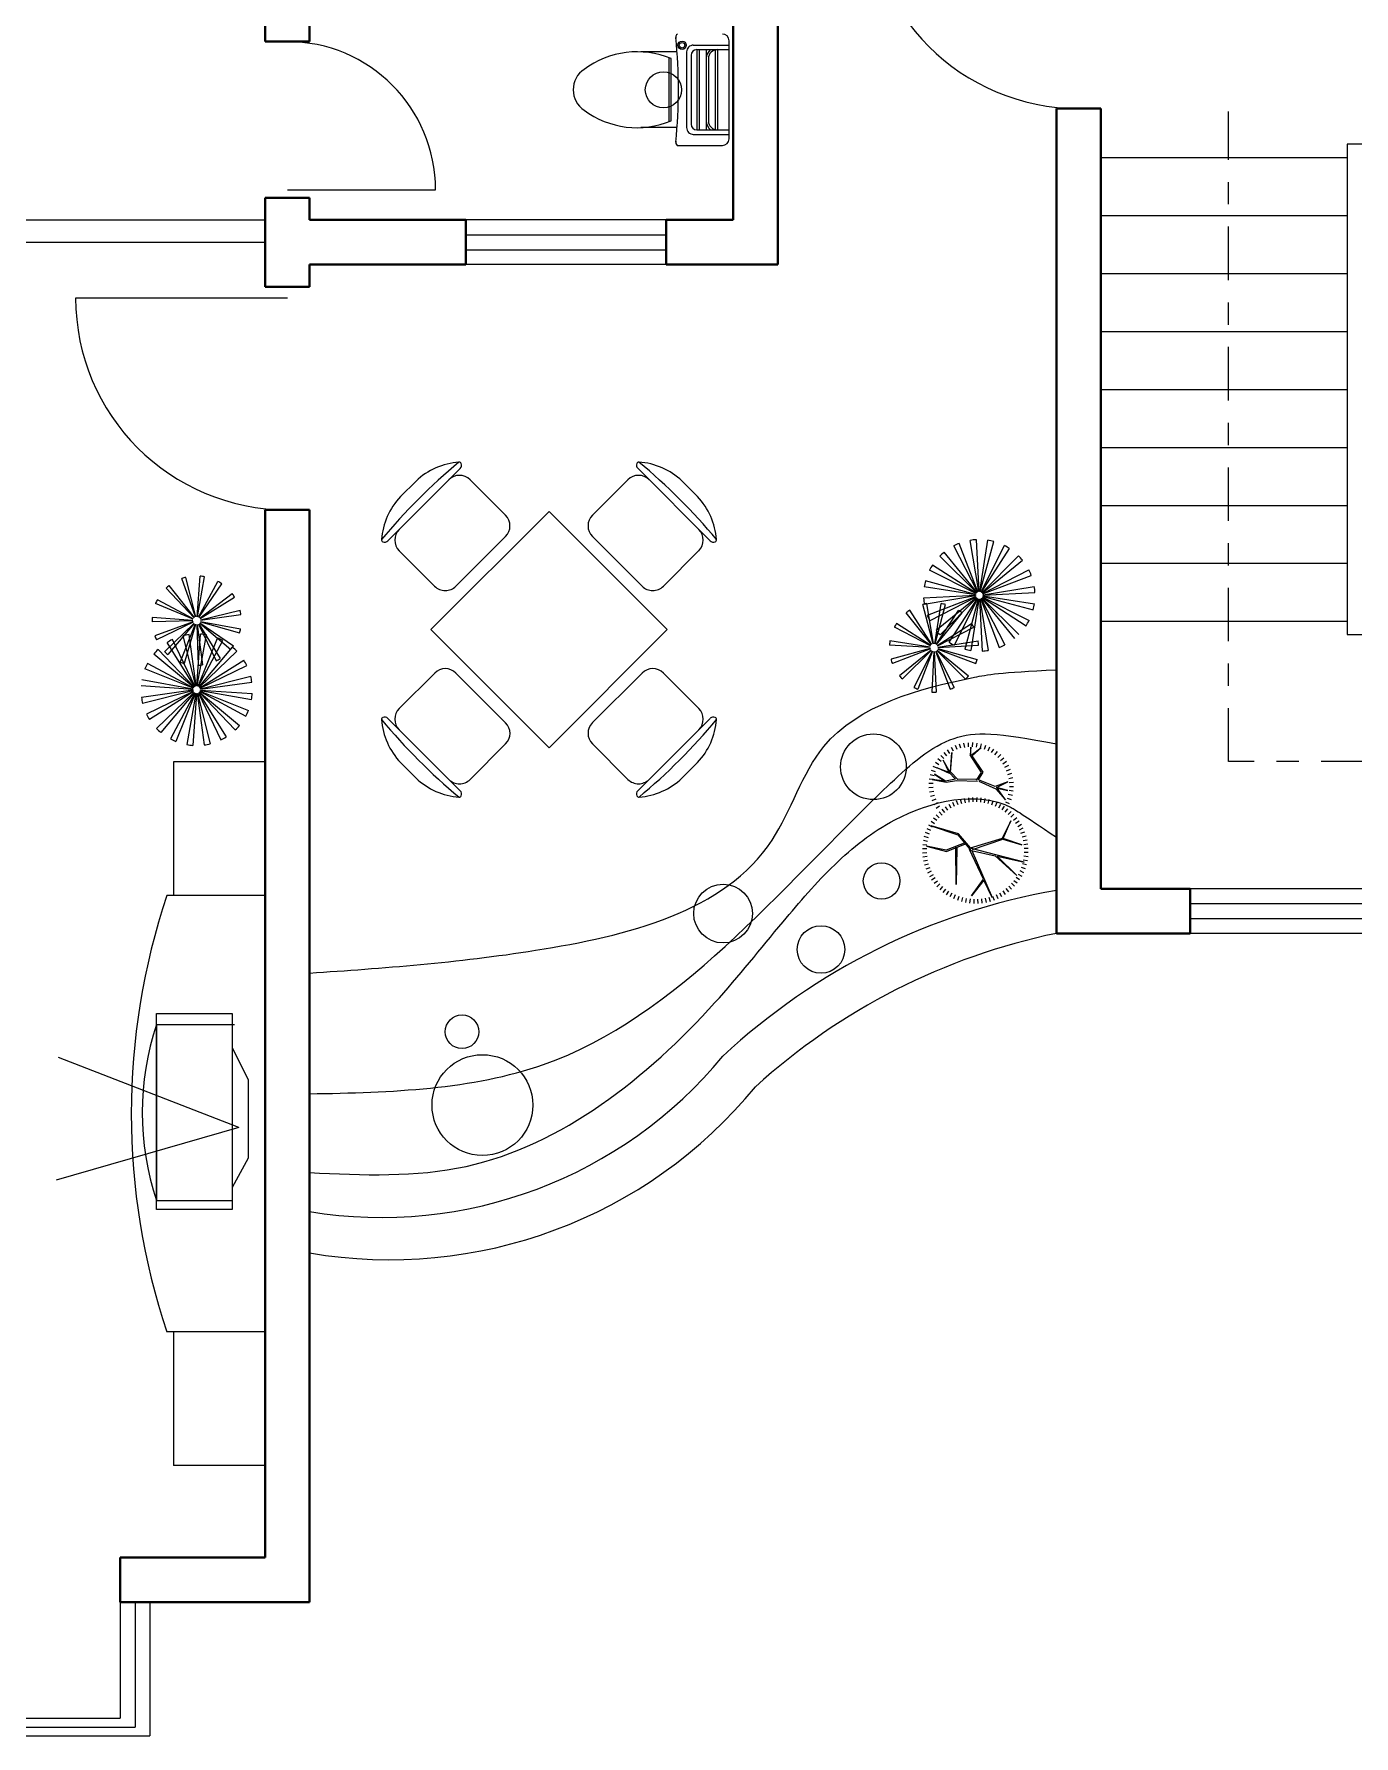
# Model space of a CAD drawing. Header units: millimetres. Extents: x 2835.4 to 2865.6, y 2144.9 to 2157.4.
# Drawn here: x 2844.6 to 2850.52, y 2144.9 to 2152.54 of the extents above; entities that cross this region are included whole.
import ezdxf

# ---------------------------------------------------------------- set-up
doc = ezdxf.new("R2010")
doc.units = ezdxf.units.MM
doc.linetypes.add('ACAD_ISO10W100', pattern=[18, 12, -3, 0, -3])
for name, color, linetype, lineweight in [('cOtAs 1', 254, 'Continuous', 5), ('FURNITURE', 220, 'Continuous', 5), ('Muro1', 162, 'Continuous', 40), ('Puertas', 52, 'Continuous', 5), ('STAIR', 2, 'Continuous', 5), ('WINDOW', 2, 'Continuous', 5)]:
    doc.layers.add(name, color=color, linetype=linetype, lineweight=lineweight)
doc.styles.get("Standard").update_dxf_attribs({"font": 'arial.ttf'})

# ---------------------------------------------------------------- blocks, each defined once
blk = doc.blocks.new('apto.')
at = {"layer": 'cOtAs 1', "linetype": 'ACAD_ISO10W100', "lineweight": 5, "ltscale": 0.02}
blk.add_lwpolyline([(2851.1528, 2150.6822), (2851.1528, 2149.2725), (2849.957, 2149.2725), (2849.957, 2152.1891)], dxfattribs=at)
at = {"layer": 'FURNITURE', "linetype": 'ByBlock'}
for p, q in [((2847.4831, 2152.456), (2847.3215, 2152.456)), ((2847.5265, 2152.4563), (2847.5265, 2152.1163)), ((2847.5465, 2152.4413), (2847.5465, 2152.1313)), ((2847.5565, 2152.4863), (2847.7167, 2152.4863)), ((2847.5727, 2152.4663), (2847.7167, 2152.4663)), ((2847.5727, 2152.4663), (2847.5727, 2152.1063)), ((2847.583, 2152.4663), (2847.583, 2152.1063)), ((2847.6139, 2152.4663), (2847.6139, 2152.1063)), ((2847.6551, 2152.4652), (2847.6551, 2152.1073)), ((2847.6654, 2152.4663), (2847.6654, 2152.1063)), ((2847.7167, 2152.0663), (2847.7167, 2152.5063)), ((2847.4463, 2152.43), (2847.4463, 2152.1425)), ((2847.4563, 2152.426), (2847.4563, 2152.1465)), ((2847.6242, 2152.4263), (2847.6242, 2152.1463)), ((2847.4832, 2152.1165), (2847.3215, 2152.1165)), ((2847.5565, 2152.0863), (2847.7167, 2152.0863)), ((2847.5727, 2152.1063), (2847.7167, 2152.1063)), ((2847.4841, 2152.0363), (2847.6867, 2152.0363)), ((2847.4353, 2151.7022), (2846.5353, 2151.7022)), ((2846.5353, 2151.6355), (2847.4353, 2151.6355)), ((2846.5353, 2151.5688), (2847.4353, 2151.5688)), ((2847.4353, 2151.5022), (2846.5353, 2151.5022)), ((2846.1856, 2150.2629), (2846.5109, 2150.5881)), ((2846.2425, 2150.4612), (2846.3126, 2150.5313)), ((2846.555, 2150.5369), (2846.7141, 2150.3778)), ((2847.2629, 2150.5371), (2847.1038, 2150.378)), ((2847.3071, 2150.5883), (2847.6324, 2150.2631)), ((2847.5054, 2150.5315), (2847.5755, 2150.4614)), ((2846.9091, 2150.3952), (2846.3787, 2149.8648)), ((2847.4394, 2149.8648), (2846.9091, 2150.3952)), ((2846.4914, 2150.0596), (2846.7141, 2150.2823)), ((2847.1038, 2150.2825), (2847.3265, 2150.0598)), ((2848.8314, 2150.034), (2848.7248, 2150.2406)), ((2848.8331, 2150.0347), (2848.7497, 2150.2517)), ((2848.8366, 2150.0357), (2848.7991, 2150.2651)), ((2848.8385, 2150.0359), (2848.8262, 2150.268)), ((2848.8421, 2150.0357), (2848.8773, 2150.2655)), ((2848.844, 2150.0353), (2848.904, 2150.2599)), ((2848.8473, 2150.034), (2848.9518, 2150.2417)), ((2848.849, 2150.0331), (2848.9755, 2150.2281)), ((2846.2368, 2150.2187), (2846.3959, 2150.0596)), ((2847.5811, 2150.2189), (2847.422, 2150.0598)), ((2848.8247, 2150.0279), (2848.6297, 2150.1544)), ((2848.827, 2150.0307), (2848.6618, 2150.1943)), ((2848.8284, 2150.032), (2848.682, 2150.2126)), ((2848.8518, 2150.0308), (2849.0153, 2150.196)), ((2848.8531, 2150.0294), (2849.0336, 2150.1758)), ((2845.3229, 2149.9215), (2845.2618, 2150.0935)), ((2845.3245, 2149.922), (2845.2805, 2150.0991)), ((2845.3301, 2149.9224), (2845.3443, 2150.1044)), ((2845.3318, 2149.9222), (2845.3636, 2150.1019)), ((2845.337, 2149.9204), (2845.424, 2150.0808)), ((2848.8225, 2150.0229), (2848.5979, 2150.0829)), ((2848.8238, 2150.0263), (2848.6161, 2150.1308)), ((2848.855, 2150.0264), (2849.0616, 2150.133)), ((2848.8558, 2150.0247), (2849.0728, 2150.1081)), ((2845.3133, 2149.9132), (2845.1522, 2149.999)), ((2845.3167, 2149.9177), (2845.191, 2150.05)), ((2845.318, 2149.9188), (2845.2057, 2150.0627)), ((2845.3385, 2149.9195), (2845.4407, 2150.0707)), ((2845.3426, 2149.9156), (2845.4873, 2150.0269)), ((2845.3435, 2149.9142), (2845.4984, 2150.0109)), ((2848.8219, 2150.0175), (2848.5898, 2150.0052)), ((2848.8221, 2150.021), (2848.5923, 2150.0563)), ((2848.8221, 2150.0156), (2848.5927, 2149.9781)), ((2848.8231, 2150.0121), (2848.6061, 2149.9287)), ((2848.8239, 2150.0103), (2848.6172, 2149.9038)), ((2848.8258, 2150.0073), (2848.6452, 2149.8609)), ((2848.8271, 2150.0059), (2848.6635, 2149.8407)), ((2848.8299, 2150.0037), (2848.7034, 2149.8086)), ((2848.8316, 2150.0027), (2848.727, 2149.7951)), ((2848.8349, 2150.0014), (2848.7749, 2149.7769)), ((2848.8368, 2150.0011), (2848.8015, 2149.7713)), ((2848.8404, 2150.0009), (2848.8527, 2149.7687)), ((2848.8423, 2150.0011), (2848.8798, 2149.7717)), ((2848.8457, 2150.002), (2848.9292, 2149.785)), ((2848.8475, 2150.0028), (2848.954, 2149.7962)), ((2848.8505, 2150.0048), (2848.9969, 2149.8242)), ((2848.8519, 2150.006), (2849.0171, 2149.8425)), ((2848.8541, 2150.0088), (2849.0492, 2149.8824)), ((2848.8551, 2150.0105), (2849.0627, 2149.906)), ((2848.8564, 2150.0139), (2849.081, 2149.9538)), ((2848.8567, 2150.0212), (2849.0862, 2150.0587)), ((2848.8568, 2150.0157), (2849.0865, 2149.9805)), ((2848.8569, 2150.0193), (2849.0891, 2150.0316)), ((2845.3126, 2149.9117), (2845.1439, 2149.9814)), ((2845.3457, 2149.9091), (2845.5232, 2149.9518)), ((2845.346, 2149.9074), (2845.5268, 2149.9327)), ((2848.6255, 2149.7977), (2848.5113, 2149.9401)), ((2848.6269, 2149.7987), (2848.5271, 2149.9515)), ((2848.632, 2149.8009), (2848.5856, 2149.9775)), ((2848.6336, 2149.8013), (2848.6046, 2149.9815)), ((2848.6392, 2149.8013), (2848.6687, 2149.9814)), ((2848.6409, 2149.8009), (2848.6877, 2149.9773)), ((2848.646, 2149.7986), (2848.7462, 2149.9512)), ((2848.6474, 2149.7976), (2848.7619, 2149.9398)), ((2845.3113, 2149.9045), (2845.1288, 2149.8996)), ((2845.3113, 2149.9062), (2845.1292, 2149.9191)), ((2845.3123, 2149.899), (2845.1407, 2149.8367)), ((2845.313, 2149.8975), (2845.1483, 2149.8188)), ((2845.3162, 2149.8929), (2845.1848, 2149.7662)), ((2845.3174, 2149.8917), (2845.1989, 2149.7528)), ((2845.3222, 2149.8888), (2845.2537, 2149.7196)), ((2845.3238, 2149.8883), (2845.272, 2149.7132)), ((2845.3293, 2149.8875), (2845.3356, 2149.7051)), ((2845.3295, 2149.6124), (2845.3453, 2149.8444)), ((2845.331, 2149.8877), (2845.355, 2149.7067)), ((2845.3364, 2149.8893), (2845.4163, 2149.7252)), ((2845.3379, 2149.8901), (2845.4333, 2149.7345)), ((2845.3421, 2149.8938), (2845.4818, 2149.7763)), ((2845.3431, 2149.8951), (2845.4936, 2149.7918)), ((2845.3455, 2149.9002), (2845.5209, 2149.8497)), ((2845.3459, 2149.9018), (2845.5254, 2149.8687)), ((2846.3787, 2149.8648), (2846.9091, 2149.3345)), ((2846.9091, 2149.3345), (2847.4394, 2149.8648)), ((2848.6209, 2149.792), (2848.4587, 2149.8757)), ((2848.6217, 2149.7935), (2848.4684, 2149.8926)), ((2848.6511, 2149.7935), (2848.8047, 2149.8921)), ((2848.6519, 2149.792), (2848.8144, 2149.8753)), ((2845.3161, 2149.6076), (2845.1551, 2149.7752)), ((2845.3189, 2149.6098), (2845.1954, 2149.8067)), ((2845.3206, 2149.6107), (2845.2192, 2149.8199)), ((2845.324, 2149.6119), (2845.2674, 2149.8374)), ((2845.3259, 2149.6123), (2845.2941, 2149.8426)), ((2845.3313, 2149.6122), (2845.3723, 2149.841)), ((2845.3348, 2149.6112), (2845.4215, 2149.8269)), ((2845.3365, 2149.6104), (2845.4462, 2149.8154)), ((2845.3395, 2149.6084), (2845.4886, 2149.7867)), ((2845.3409, 2149.6071), (2845.5085, 2149.7681)), ((2848.619, 2149.785), (2848.4367, 2149.7955)), ((2848.6191, 2149.7867), (2848.4388, 2149.8148)), ((2848.6195, 2149.7795), (2848.4433, 2149.7318)), ((2848.6201, 2149.7779), (2848.4493, 2149.7133)), ((2848.6229, 2149.773), (2848.4813, 2149.6578)), ((2848.624, 2149.7717), (2848.4943, 2149.6433)), ((2848.6285, 2149.7685), (2848.546, 2149.6056)), ((2848.6301, 2149.7678), (2848.5638, 2149.5977)), ((2848.6427, 2149.7677), (2848.7085, 2149.5975)), ((2848.6443, 2149.7684), (2848.7263, 2149.6054)), ((2848.6488, 2149.7717), (2848.7782, 2149.643)), ((2848.6499, 2149.773), (2848.7912, 2149.6574)), ((2848.6527, 2149.7778), (2848.8233, 2149.7128)), ((2848.6532, 2149.7794), (2848.8293, 2149.7313)), ((2848.6537, 2149.7867), (2848.8341, 2149.8143)), ((2848.6538, 2149.785), (2848.8361, 2149.795)), ((2845.3128, 2149.6032), (2845.1078, 2149.7129)), ((2845.3148, 2149.6062), (2845.1365, 2149.7553)), ((2845.3431, 2149.6043), (2845.54, 2149.7278)), ((2845.344, 2149.6026), (2845.5532, 2149.704)), ((2848.6355, 2149.7666), (2848.6264, 2149.5843)), ((2848.6372, 2149.7666), (2848.6459, 2149.5843)), ((2845.311, 2149.598), (2845.0822, 2149.639)), ((2845.312, 2149.6015), (2845.0963, 2149.6882)), ((2845.3453, 2149.5992), (2845.5707, 2149.6558)), ((2845.3456, 2149.5973), (2845.5759, 2149.6291)), ((2846.237, 2149.5108), (2846.3961, 2149.6699)), ((2846.7143, 2149.4472), (2846.4916, 2149.6699)), ((2847.3267, 2149.6701), (2847.104, 2149.4474)), ((2847.5813, 2149.511), (2847.4222, 2149.6701)), ((2845.3108, 2149.5961), (2845.0788, 2149.6119)), ((2845.3109, 2149.5925), (2845.0806, 2149.5608)), ((2845.3113, 2149.5907), (2845.0858, 2149.534)), ((2845.3125, 2149.5873), (2845.1033, 2149.4859)), ((2845.3134, 2149.5856), (2845.1165, 2149.4621)), ((2845.3156, 2149.5828), (2845.148, 2149.4217)), ((2845.317, 2149.5815), (2845.1679, 2149.4031)), ((2845.32, 2149.5795), (2845.2103, 2149.3745)), ((2845.3217, 2149.5787), (2845.235, 2149.363)), ((2845.3252, 2149.5777), (2845.2842, 2149.3488)), ((2845.3271, 2149.5774), (2845.3113, 2149.3455)), ((2845.3307, 2149.5776), (2845.3624, 2149.3473)), ((2845.3325, 2149.5779), (2845.3892, 2149.3525)), ((2845.3359, 2149.5792), (2845.4373, 2149.37)), ((2845.3376, 2149.5801), (2845.4611, 2149.3832)), ((2845.3404, 2149.5823), (2845.5015, 2149.4147)), ((2845.3417, 2149.5837), (2845.5201, 2149.4346)), ((2845.3437, 2149.5867), (2845.5487, 2149.477)), ((2845.3445, 2149.5884), (2845.5602, 2149.5017)), ((2845.3455, 2149.5918), (2845.5744, 2149.5509)), ((2845.3458, 2149.5937), (2845.5777, 2149.5779)), ((2846.511, 2149.1414), (2846.1858, 2149.4666)), ((2847.6326, 2149.4668), (2847.3073, 2149.1416)), ((2846.5552, 2149.1926), (2846.7143, 2149.3517)), ((2847.2631, 2149.1928), (2847.104, 2149.3519)), ((2848.6936, 2149.2991), (2848.6814, 2149.3137)), ((2848.7079, 2149.3098), (2848.6973, 2149.3256)), ((2848.7157, 2149.3138), (2848.7088, 2149.2241)), ((2848.7108, 2149.2268), (2848.7157, 2149.3138)), ((2848.7232, 2149.3191), (2848.7143, 2149.3358)), ((2848.7395, 2149.3266), (2848.7324, 2149.3442)), ((2848.7564, 2149.3324), (2848.7512, 2149.3507)), ((2848.7739, 2149.3364), (2848.7706, 2149.3551)), ((2848.7916, 2149.3386), (2848.7903, 2149.3575)), ((2848.802, 2149.3369), (2848.7982, 2149.3035)), ((2848.8017, 2149.2992), (2848.802, 2149.3369)), ((2848.8485, 2149.3343), (2848.8017, 2149.2992)), ((2848.8078, 2149.2989), (2848.8485, 2149.3343)), ((2848.8095, 2149.3389), (2848.8102, 2149.3579)), ((2848.8274, 2149.3373), (2848.83, 2149.3561)), ((2848.8449, 2149.3339), (2848.8496, 2149.3523)), ((2848.8621, 2149.3286), (2848.8686, 2149.3465)), ((2848.8785, 2149.3216), (2848.8869, 2149.3387)), ((2848.8942, 2149.3129), (2848.9043, 2149.329)), ((2848.9088, 2149.3026), (2848.9206, 2149.3176)), ((2845.2243, 2149.2714), (2845.2243, 2148.6714)), ((2845.6353, 2149.2714), (2845.2243, 2149.2714)), ((2845.6353, 2146.1151), (2845.6353, 2149.2714)), ((2846.3128, 2149.1982), (2846.2427, 2149.2683)), ((2847.5757, 2149.2685), (2847.5056, 2149.1984)), ((2848.6427, 2149.2266), (2848.6248, 2149.2331)), ((2848.6497, 2149.2431), (2848.6326, 2149.2514)), ((2848.6584, 2149.2587), (2848.6423, 2149.2688)), ((2848.7058, 2149.22), (2848.6509, 2149.2455)), ((2848.6509, 2149.2455), (2848.7029, 2149.2259)), ((2848.6687, 2149.2734), (2848.6537, 2149.2851)), ((2848.6804, 2149.2869), (2848.6668, 2149.3001)), ((2848.7088, 2149.2241), (2848.6773, 2149.2787)), ((2848.6773, 2149.2787), (2848.7029, 2149.2259)), ((2848.8497, 2149.224), (2848.7982, 2149.3035)), ((2848.8569, 2149.2251), (2848.8078, 2149.2989)), ((2848.9223, 2149.2908), (2848.9356, 2149.3045)), ((2848.9345, 2149.2777), (2848.9491, 2149.2899)), ((2848.9453, 2149.2634), (2848.9611, 2149.274)), ((2848.9545, 2149.2481), (2848.9713, 2149.257)), ((2848.9621, 2149.2318), (2848.9797, 2149.2389)), ((2848.6324, 2149.1741), (2848.6134, 2149.1748)), ((2848.6327, 2149.1562), (2848.6137, 2149.1549)), ((2848.634, 2149.1919), (2848.6152, 2149.1946)), ((2848.6374, 2149.2095), (2848.619, 2149.2141)), ((2848.6842, 2149.1852), (2848.6276, 2149.1928)), ((2848.6276, 2149.1928), (2848.6907, 2149.1805)), ((2848.6882, 2149.1844), (2848.6383, 2149.2168)), ((2848.6383, 2149.2168), (2848.6842, 2149.1852)), ((2848.7331, 2149.1936), (2848.6882, 2149.1844)), ((2848.6907, 2149.1805), (2848.7376, 2149.1886)), ((2848.7025, 2149.226), (2848.7331, 2149.1936)), ((2848.7428, 2149.1929), (2848.7108, 2149.2268)), ((2848.7376, 2149.1886), (2848.8314, 2149.1855)), ((2848.8324, 2149.1946), (2848.7428, 2149.1929)), ((2848.827, 2149.1901), (2848.8497, 2149.224)), ((2848.8365, 2149.1916), (2848.8569, 2149.2251)), ((2848.9105, 2149.1605), (2848.8365, 2149.1916)), ((2848.8376, 2149.1844), (2848.9143, 2149.1513)), ((2848.968, 2149.1815), (2848.9105, 2149.1605)), ((2848.916, 2149.1565), (2848.968, 2149.1815)), ((2848.9667, 2149.1424), (2848.916, 2149.1565)), ((2848.9679, 2149.2149), (2848.9861, 2149.2201)), ((2848.9719, 2149.1974), (2848.9906, 2149.2007)), ((2848.974, 2149.1796), (2848.993, 2149.181)), ((2848.9743, 2149.1617), (2848.9933, 2149.1611)), ((2848.6349, 2149.1384), (2848.6161, 2149.1351)), ((2848.6389, 2149.1209), (2848.6206, 2149.1157)), ((2848.6447, 2149.104), (2848.627, 2149.0969)), ((2848.6522, 2149.0878), (2848.6354, 2149.0789)), ((2848.7134, 2149.0637), (2848.704, 2149.0802)), ((2848.7287, 2149.0716), (2848.7206, 2149.0888)), ((2848.7445, 2149.0783), (2848.7378, 2149.0961)), ((2848.7608, 2149.0837), (2848.7555, 2149.102)), ((2848.7774, 2149.0878), (2848.7736, 2149.1065)), ((2848.7944, 2149.0907), (2848.792, 2149.1095)), ((2848.8115, 2149.0921), (2848.8106, 2149.1111)), ((2848.8286, 2149.0923), (2848.8292, 2149.1113)), ((2848.8457, 2149.0911), (2848.8478, 2149.11)), ((2848.8627, 2149.0885), (2848.8663, 2149.1072)), ((2848.8794, 2149.0846), (2848.8844, 2149.103)), ((2848.8958, 2149.0795), (2848.9022, 2149.0973)), ((2848.9117, 2149.073), (2848.9195, 2149.0903)), ((2848.9143, 2149.1513), (2848.9573, 2149.1009)), ((2848.9201, 2149.1535), (2848.9667, 2149.1424)), ((2848.9573, 2149.1009), (2848.9201, 2149.1535)), ((2848.9271, 2149.0653), (2848.9362, 2149.082)), ((2848.957, 2149.0927), (2848.9741, 2149.0844)), ((2848.9641, 2149.1092), (2848.9819, 2149.1027)), ((2848.9693, 2149.1263), (2848.9877, 2149.1217)), ((2848.9727, 2149.1439), (2848.9916, 2149.1412)), ((2848.639, 2148.9938), (2848.6232, 2149.0042)), ((2848.649, 2149.0078), (2848.634, 2149.0194)), ((2848.6614, 2149.0724), (2848.6457, 2149.0618)), ((2848.6601, 2149.0209), (2848.646, 2149.0337)), ((2848.6721, 2149.0331), (2848.6591, 2149.047)), ((2848.6851, 2149.0444), (2848.6732, 2149.0592)), ((2848.6989, 2149.0546), (2848.6882, 2149.0703)), ((2848.9814, 2149.0074), (2848.9415, 2148.9272)), ((2848.9418, 2149.0565), (2848.9522, 2149.0724)), ((2848.9463, 2148.9279), (2848.9814, 2149.0074)), ((2848.9557, 2149.0465), (2848.9674, 2149.0615)), ((2848.9689, 2149.0355), (2848.9817, 2149.0495)), ((2848.9811, 2149.0234), (2848.995, 2149.0364)), ((2848.9923, 2149.0105), (2849.0072, 2149.0224)), ((2849.0025, 2148.9967), (2849.0183, 2149.0073)), ((2848.6109, 2148.9315), (2848.5926, 2148.9365)), ((2848.6161, 2148.9478), (2848.5982, 2148.9543)), ((2848.6225, 2148.9637), (2848.6052, 2148.9716)), ((2848.6302, 2148.9791), (2848.6135, 2148.9883)), ((2848.7464, 2148.948), (2848.6241, 2148.985)), ((2848.6241, 2148.985), (2848.7434, 2148.9439)), ((2848.7434, 2148.9439), (2848.8029, 2148.8729)), ((2848.7997, 2148.8858), (2848.7464, 2148.948)), ((2848.9415, 2148.9272), (2848.7987, 2148.8844)), ((2849.0308, 2148.8996), (2848.9463, 2148.9279)), ((2849.0116, 2148.9821), (2849.0281, 2148.9915)), ((2849.0195, 2148.9669), (2849.0367, 2148.975)), ((2849.0262, 2148.9511), (2849.044, 2148.9578)), ((2849.0317, 2148.9348), (2849.0499, 2148.9401)), ((2848.6033, 2148.8807), (2848.5843, 2148.8813)), ((2848.6034, 2148.8635), (2848.5844, 2148.8626)), ((2848.6045, 2148.8978), (2848.5856, 2148.8999)), ((2848.607, 2148.9148), (2848.5884, 2148.9183)), ((2848.6908, 2148.8751), (2848.603, 2148.8931)), ((2848.603, 2148.8931), (2848.6929, 2148.8693)), ((2848.7791, 2148.9094), (2848.6908, 2148.8751)), ((2848.6929, 2148.8693), (2848.7774, 2148.9042)), ((2848.7363, 2148.7217), (2848.7348, 2148.8892)), ((2848.7389, 2148.8861), (2848.7363, 2148.7217)), ((2848.8585, 2148.745), (2848.7961, 2148.878)), ((2849.0405, 2148.821), (2848.7987, 2148.8844)), ((2848.8039, 2148.8743), (2848.9106, 2148.8503)), ((2848.8053, 2148.8733), (2848.8972, 2148.6628)), ((2848.8093, 2148.8788), (2848.9456, 2148.9242)), ((2848.9456, 2148.9242), (2849.0308, 2148.8996)), ((2849.0358, 2148.9181), (2849.0544, 2148.922)), ((2849.0386, 2148.9012), (2849.0575, 2148.9036)), ((2849.0401, 2148.8841), (2849.0591, 2148.885)), ((2849.0402, 2148.8669), (2849.0592, 2148.8663)), ((2848.6049, 2148.8464), (2848.586, 2148.844)), ((2848.6077, 2148.8295), (2848.5891, 2148.8256)), ((2848.6118, 2148.8128), (2848.5936, 2148.8075)), ((2848.6173, 2148.7965), (2848.5995, 2148.7898)), ((2848.624, 2148.7807), (2848.6068, 2148.7726)), ((2849.0072, 2148.7611), (2848.9106, 2148.8503)), ((2848.92, 2148.8481), (2849.0072, 2148.7611)), ((2848.92, 2148.8481), (2849.0405, 2148.821)), ((2849.021, 2148.7838), (2849.0383, 2148.776)), ((2849.0274, 2148.7998), (2849.0453, 2148.7933)), ((2849.0326, 2148.8161), (2849.0509, 2148.8111)), ((2849.0365, 2148.8328), (2849.0551, 2148.8293)), ((2849.039, 2148.8498), (2849.0579, 2148.8477)), ((2848.6319, 2148.7655), (2848.6154, 2148.7561)), ((2848.641, 2148.7509), (2848.6252, 2148.7402)), ((2848.6512, 2148.7371), (2848.6363, 2148.7252)), ((2848.6624, 2148.7242), (2848.6485, 2148.7111)), ((2848.6746, 2148.7121), (2848.6618, 2148.6981)), ((2848.6878, 2148.7011), (2848.6761, 2148.6861)), ((2848.8037, 2148.6702), (2848.8585, 2148.745)), ((2848.8605, 2148.7409), (2848.8037, 2148.6702)), ((2848.8972, 2148.6628), (2848.8605, 2148.7409)), ((2848.9584, 2148.7032), (2848.9703, 2148.6884)), ((2848.9714, 2148.7144), (2848.9844, 2148.7006)), ((2848.9834, 2148.7267), (2848.9975, 2148.7139)), ((2848.9945, 2148.7398), (2849.0095, 2148.7282)), ((2849.0045, 2148.7538), (2849.0203, 2148.7433)), ((2849.0133, 2148.7685), (2849.03, 2148.7593)), ((2851.2853, 2148.7022), (2849.7853, 2148.7022)), ((2845.6353, 2148.6714), (2845.1943, 2148.6714)), ((2848.7017, 2148.6911), (2848.6913, 2148.6752)), ((2848.7164, 2148.6822), (2848.7073, 2148.6656)), ((2848.7318, 2148.6746), (2848.724, 2148.6572)), ((2848.7477, 2148.6681), (2848.7413, 2148.6502)), ((2848.7641, 2148.6629), (2848.7591, 2148.6446)), ((2848.7808, 2148.6591), (2848.7772, 2148.6404)), ((2848.7978, 2148.6565), (2848.7957, 2148.6376)), ((2848.8149, 2148.6553), (2848.8143, 2148.6363)), ((2848.832, 2148.6554), (2848.8329, 2148.6365)), ((2848.8491, 2148.6569), (2848.8515, 2148.6381)), ((2848.8661, 2148.6597), (2848.8699, 2148.6411)), ((2848.8827, 2148.6639), (2848.888, 2148.6456)), ((2848.899, 2148.6693), (2848.9057, 2148.6515)), ((2848.9148, 2148.676), (2848.9229, 2148.6588)), ((2848.9301, 2148.6839), (2848.9395, 2148.6674)), ((2848.9446, 2148.693), (2848.9553, 2148.6773)), ((2849.7853, 2148.6355), (2851.2853, 2148.6355)), ((2849.7853, 2148.5688), (2851.2853, 2148.5688)), ((2851.2853, 2148.5022), (2849.7853, 2148.5022)), ((2845.1475, 2148.0936), (2845.4977, 2148.0936)), ((2845.5171, 2147.6312), (2844.7087, 2147.9453)), ((2845.4881, 2147.9881), (2845.5588, 2147.8468)), ((2845.5588, 2147.8468), (2845.5588, 2147.4934)), ((2845.5171, 2147.6312), (2844.6975, 2147.3956)), ((2845.5588, 2147.4934), (2845.4881, 2147.3621)), ((2845.1475, 2147.3038), (2845.4877, 2147.3038)), ((2845.6353, 2146.7151), (2845.1943, 2146.7151)), ((2845.2243, 2146.7151), (2845.2243, 2146.1151)), ((2845.6353, 2146.1151), (2845.2243, 2146.1151)), ((2844.9853, 2145.5022), (2844.9853, 2144.9822)), ((2844.9853, 2145.5022), (2844.9853, 2145.2062)), ((2845.0519, 2145.5022), (2845.0519, 2144.9422)), ((2845.1186, 2145.5022), (2845.1186, 2144.9022)), ((2841.9853, 2144.9822), (2844.9853, 2144.9822)), ((2841.8519, 2144.9022), (2845.1186, 2144.9022)), ((2841.9186, 2144.9422), (2845.0519, 2144.9422))]:
    blk.add_line(p, q, dxfattribs=at)
blk.add_lwpolyline([(2845.1475, 2148.1435), (2845.4877, 2148.1435), (2845.4877, 2147.2638), (2845.1475, 2147.2638)], close=True, dxfattribs=at)
for centre, radius in [((2847.5061, 2152.486), 0.0185), ((2847.5061, 2152.486), 0.0125), ((2847.4223, 2152.2859), 0.0812), ((2848.3643, 2149.2494), 0.1474), ((2848.4009, 2148.7375), 0.0818), ((2847.6901, 2148.5912), 0.1319), ((2848.1293, 2148.4301), 0.1066), ((2846.5189, 2148.0609), 0.0754), ((2846.6104, 2147.7318), 0.2262)]:
    blk.add_circle(centre, radius, dxfattribs=at)
for centre, radius, start, end in [((2847.4976, 2152.5206), 0.0202, 129.00668, 191.93302), ((2845.176, 2152.2848), 2.3135, 0.02862, 5.85213), ((2847.6867, 2152.5063), 0.03, 0, 90), ((2847.3039, 2152.0589), 0.3975, 67.45048, 126.63814), ((2847.5565, 2152.4563), 0.03, 90, 180.00051), ((2847.5715, 2152.4413), 0.025, 90, 180), ((2847.6642, 2152.4263), 0.05, 126.8699, 180), ((2847.6642, 2152.4263), 0.04, 90, 180), ((2847.1272, 2152.2863), 0.1098, 123.45086, 236.54914), ((2845.176, 2152.2871), 2.3135, 354.14787, 359.97138), ((2847.3039, 2152.5137), 0.3975, 233.36186, 292.54952), ((2847.6642, 2152.1463), 0.05, 180, 233.1301), ((2847.6642, 2152.1463), 0.04, 180, 270), ((2847.5565, 2152.1163), 0.03, 179.99797, 270), ((2847.5715, 2152.1313), 0.025, 180, 270), ((2847.6867, 2152.0663), 0.03, 270, 0), ((2847.4976, 2152.0513), 0.0202, 168.06698, 228.11491), ((2848.2417, 2148.532), 2.7127, 129.8023, 140.1977), ((2846.5287, 2150.3013), 0.3156, 94.27346, 133.23486), ((2846.506, 2150.6061), 0.01, 22.33001, 94.27346), ((2846.4967, 2150.6023), 0.02, 315, 22.33001), ((2847.3212, 2150.6025), 0.02, 157.66999, 225), ((2847.312, 2150.6063), 0.01, 85.72654, 157.66999), ((2845.5762, 2148.5322), 2.7127, 39.8023, 50.1977), ((2847.2892, 2150.3015), 0.3156, 46.76514, 85.72654), ((2846.5073, 2150.4891), 0.0675, 45, 135), ((2847.3106, 2150.4893), 0.0675, 45, 135), ((2846.4724, 2150.245), 0.3156, 136.76514, 175.72654), ((2847.3456, 2150.2452), 0.3156, 4.27346, 43.23486), ((2846.6664, 2150.33), 0.0675, 315, 45), ((2847.1515, 2150.3302), 0.0675, 135, 225), ((2846.2846, 2150.2664), 0.0675, 135, 225), ((2847.5334, 2150.2666), 0.0675, 315, 45), ((2846.1676, 2150.2678), 0.01, 175.72654, 247.66999), ((2846.1714, 2150.277), 0.02, 247.66999, 315), ((2847.6465, 2150.2772), 0.02, 225, 292.33001), ((2847.6503, 2150.268), 0.01, 292.33001, 4.27346), ((2848.8394, 2150.0184), 0.25, 111.03457, 117.28127), ((2848.8394, 2150.0184), 0.25, 93.03457, 99.28127), ((2848.8394, 2150.0184), 0.25, 75.03457, 81.28127), ((2848.8394, 2150.0184), 0.25, 57.03457, 63.28127), ((2848.8394, 2150.0184), 0.25, 147.03457, 153.28127), ((2848.8394, 2150.0184), 0.25, 129.03457, 135.28127), ((2848.8394, 2150.0184), 0.25, 39.03457, 45.28127), ((2845.3287, 2149.905), 0.2, 103.9594, 109.53705), ((2845.3287, 2149.905), 0.2, 79.9594, 85.53705), ((2845.3287, 2149.905), 0.2, 55.9594, 61.53705), ((2848.8394, 2150.0184), 0.25, 165.03457, 171.28127), ((2848.8394, 2150.0184), 0.25, 21.03457, 27.28127), ((2845.3287, 2149.905), 0.2, 151.9594, 157.53705), ((2845.3287, 2149.905), 0.2, 127.9594, 133.53705), ((2845.3287, 2149.905), 0.2, 31.9594, 37.53705), ((2846.4437, 2150.1073), 0.0675, 225, 315), ((2847.3743, 2150.1075), 0.0675, 225, 315), ((2848.8394, 2150.0184), 0.25, 183.03457, 189.28127), ((2848.8394, 2150.0184), 0.0175, 183.03457, 189.28127), ((2848.8394, 2150.0184), 0.0175, 165.03457, 171.28127), ((2848.8394, 2150.0184), 0.0175, 201.03457, 207.28127), ((2848.8394, 2150.0184), 0.0175, 147.03457, 153.28127), ((2848.8394, 2150.0184), 0.0175, 219.03457, 225.28127), ((2848.8394, 2150.0184), 0.0175, 129.03457, 135.28127), ((2848.8394, 2150.0184), 0.0175, 237.03457, 243.28127), ((2848.8394, 2150.0184), 0.0175, 111.03457, 117.28127), ((2848.8394, 2150.0184), 0.0175, 255.03457, 261.28127), ((2848.8394, 2150.0184), 0.0175, 93.03457, 99.28127), ((2848.8394, 2150.0184), 0.0175, 273.03457, 279.28127), ((2848.8394, 2150.0184), 0.0175, 75.03457, 81.28127), ((2848.8394, 2150.0184), 0.0175, 291.03457, 297.28127), ((2848.8394, 2150.0184), 0.0175, 57.03457, 63.28127), ((2848.8394, 2150.0184), 0.0175, 309.03457, 315.28127), ((2848.8394, 2150.0184), 0.0175, 39.03457, 45.28127), ((2848.8394, 2150.0184), 0.0175, 327.03457, 333.28127), ((2848.8394, 2150.0184), 0.0175, 21.03457, 27.28127), ((2848.8394, 2150.0184), 0.0175, 345.03457, 351.28127), ((2848.8394, 2150.0184), 0.0175, 3.03457, 9.28127), ((2848.8394, 2150.0184), 0.25, 3.03457, 9.28127), ((2845.3287, 2149.905), 0.2, 7.9594, 13.53705), ((2848.6364, 2149.784), 0.2, 123.14016, 128.71781), ((2848.6364, 2149.784), 0.2, 99.14016, 104.71781), ((2848.8394, 2150.0184), 0.25, 201.03457, 207.28127), ((2848.6364, 2149.784), 0.2, 75.14016, 80.71781), ((2848.6364, 2149.784), 0.2, 51.14016, 56.71781), ((2848.8394, 2150.0184), 0.25, 345.03457, 351.28127), ((2845.3287, 2149.905), 0.2, 175.9594, 181.53705), ((2845.3283, 2149.5949), 0.25, 79.85381, 86.10052), ((2845.3287, 2149.905), 0.2, 343.9594, 349.53705), ((2848.6364, 2149.784), 0.2, 147.14016, 152.71781), ((2848.8394, 2150.0184), 0.25, 219.03457, 225.28127), ((2848.6364, 2149.784), 0.2, 27.14016, 32.71781), ((2848.8394, 2150.0184), 0.25, 327.03457, 333.28127), ((2845.3283, 2149.5949), 0.25, 133.85381, 140.10052), ((2845.3287, 2149.905), 0.2, 199.9594, 205.53705), ((2845.3283, 2149.5949), 0.25, 115.85381, 122.10052), ((2845.3283, 2149.5949), 0.25, 97.85381, 104.10052), ((2845.3283, 2149.5949), 0.25, 61.85381, 68.10052), ((2845.3287, 2149.905), 0.2, 319.9594, 325.53705), ((2845.3283, 2149.5949), 0.25, 43.85381, 50.10052), ((2848.6364, 2149.784), 0.2, 171.14016, 176.71781), ((2848.8394, 2150.0184), 0.25, 237.03457, 243.28127), ((2848.8394, 2150.0184), 0.25, 255.03457, 261.28127), ((2848.6364, 2149.784), 0.2, 3.14016, 8.71781), ((2848.8394, 2150.0184), 0.25, 273.03457, 279.28127), ((2848.8394, 2150.0184), 0.25, 291.03457, 297.28127), ((2845.3283, 2149.5949), 0.25, 151.85381, 158.10052), ((2845.3287, 2149.905), 0.2, 223.9594, 229.53705), ((2845.3287, 2149.905), 0.2, 247.9594, 253.53705), ((2845.3287, 2149.905), 0.2, 271.9594, 277.53705), ((2845.3287, 2149.905), 0.2, 295.9594, 301.53705), ((2845.3283, 2149.5949), 0.25, 25.85381, 32.10052), ((2848.6364, 2149.784), 0.2, 195.14016, 200.71781), ((2848.6364, 2149.784), 0.2, 339.14016, 344.71781), ((2845.3283, 2149.5949), 0.25, 7.85381, 14.10052), ((2846.4439, 2149.6222), 0.0675, 45, 135), ((2847.3745, 2149.6224), 0.0675, 45, 135), ((2848.6364, 2149.784), 0.2, 219.14016, 224.71781), ((2848.6364, 2149.784), 0.2, 315.14016, 320.71781), ((2845.3283, 2149.5949), 0.25, 187.85381, 194.10052), ((2845.3283, 2149.5949), 0.0175, 169.85381, 176.10052), ((2845.3283, 2149.5949), 0.0175, 187.85381, 194.10052), ((2845.3283, 2149.5949), 0.0175, 151.85381, 158.10052), ((2845.3283, 2149.5949), 0.0175, 205.85381, 212.10052), ((2845.3283, 2149.5949), 0.0175, 133.85381, 140.10052), ((2845.3283, 2149.5949), 0.0175, 223.85381, 230.10052), ((2845.3283, 2149.5949), 0.0175, 115.85381, 122.10052), ((2845.3283, 2149.5949), 0.0175, 241.85381, 248.10052), ((2845.3283, 2149.5949), 0.0175, 97.85381, 104.10052), ((2845.3283, 2149.5949), 0.0175, 259.85381, 266.10052), ((2845.3283, 2149.5949), 0.0175, 79.85381, 86.10052), ((2845.3283, 2149.5949), 0.0175, 277.85381, 284.10052), ((2845.3283, 2149.5949), 0.0175, 61.85381, 68.10052), ((2845.3283, 2149.5949), 0.0175, 295.85381, 302.10052), ((2845.3283, 2149.5949), 0.0175, 43.85381, 50.10052), ((2845.3283, 2149.5949), 0.0175, 313.85381, 320.10052), ((2845.3283, 2149.5949), 0.0175, 25.85381, 32.10052), ((2845.3283, 2149.5949), 0.0175, 331.85381, 338.10052), ((2845.3283, 2149.5949), 0.0175, 7.85381, 14.10052), ((2845.3283, 2149.5949), 0.0175, 349.85381, 356.10052), ((2845.3283, 2149.5949), 0.25, 349.85381, 356.10052), ((2848.6364, 2149.784), 0.2, 243.14016, 248.71781), ((2848.6364, 2149.784), 0.2, 267.14016, 272.71781), ((2848.6364, 2149.784), 0.2, 291.14016, 296.71781), ((2845.3283, 2149.5949), 0.25, 205.85381, 212.10052), ((2845.3283, 2149.5949), 0.25, 331.85381, 338.10052), ((2846.1678, 2149.4617), 0.01, 112.33001, 184.27346), ((2846.1716, 2149.4525), 0.02, 45, 112.33001), ((2846.2848, 2149.4631), 0.0675, 135, 225), ((2847.5336, 2149.4633), 0.0675, 315, 45), ((2847.6467, 2149.4527), 0.02, 67.66999, 135), ((2847.6505, 2149.4619), 0.01, 355.72654, 67.66999), ((2845.3283, 2149.5949), 0.25, 223.85381, 230.10052), ((2845.3283, 2149.5949), 0.25, 313.85381, 320.10052), ((2846.4726, 2149.4845), 0.3156, 184.27346, 223.23486), ((2848.2419, 2151.1975), 2.7127, 219.8023, 230.1977), ((2846.6666, 2149.3995), 0.0675, 315, 45), ((2847.1517, 2149.3997), 0.0675, 135, 225), ((2845.5764, 2151.1977), 2.7127, 309.8023, 320.1977), ((2847.3458, 2149.4847), 0.3156, 316.76514, 355.72654), ((2845.3283, 2149.5949), 0.25, 241.85381, 248.10052), ((2845.3283, 2149.5949), 0.25, 259.85381, 266.10052), ((2845.3283, 2149.5949), 0.25, 277.85381, 284.10052), ((2845.3283, 2149.5949), 0.25, 295.85381, 302.10052), ((2846.5289, 2149.4282), 0.3156, 226.76514, 265.72654), ((2846.5075, 2149.2404), 0.0675, 225, 315), ((2847.3108, 2149.2406), 0.0675, 225, 315), ((2847.2894, 2149.4284), 0.3156, 274.27346, 313.23486), ((2846.5062, 2149.1234), 0.01, 265.72654, 337.66999), ((2846.4969, 2149.1272), 0.02, 337.66999, 45), ((2847.3214, 2149.1274), 0.02, 135, 202.33001), ((2847.3122, 2149.1236), 0.01, 202.33001, 274.27346), ((2848.1233, 2147.6933), 3.0881, 161.53399, 198.46601), ((2846.3394, 2147.6987), 1.2556, 161.66896, 198.33104)]:
    blk.add_arc(centre, radius, start, end, dxfattribs=at)
for points, knots in [([(2845.8353, 2148.324), (2846.1641, 2148.3469), (2846.872, 2148.397), (2847.8805, 2148.6428), (2848.1173, 2149.4796), (2848.6313, 2149.6171), (2848.9275, 2149.6728), (2849.1853, 2149.6844)], [15.441002, 15.441002, 15.441002, 15.441002, 1033.166862, 2203.803977, 2684.426408, 3428.022825, 3594.309988, 3594.309988, 3594.309988, 3594.309988]), ([(2845.8353, 2147.7827), (2846.202, 2147.7886), (2847.2525, 2147.8268), (2848.0109, 2148.7918), (2848.6988, 2149.4119), (2848.9219, 2149.4047), (2849.1853, 2149.3521)], [83.797071, 83.797071, 83.797071, 83.797071, 1144.353573, 3148.215688, 3496.791431, 3799.113181, 3799.113181, 3799.113181, 3799.113181]), ([(2845.8353, 2147.429), (2846.0736, 2147.4174), (2846.7637, 2147.3898), (2847.4877, 2147.9654), (2847.9284, 2148.5218), (2848.1826, 2148.8168), (2848.4908, 2149.0644), (2848.858, 2149.1529), (2849.0248, 2149.0412), (2849.1853, 2148.9331)], [27.143404, 27.143404, 27.143404, 27.143404, 730.020692, 2066.24503, 2540.44759, 2885.738452, 3222.697319, 3747.168061, 3820.912777, 3820.912777, 3820.912777, 3820.912777])]:
    blk.add_open_spline(points, degree=3, knots=knots, dxfattribs=at)
blk.add_spline([(2845.1475, 2148.0936), (2845.1475, 2147.3038)], degree=3, dxfattribs=at)
at = {"layer": 'Muro1'}
for points in [[(2845.6353, 2153.6022), (2845.6353, 2152.5022)], [(2845.8353, 2152.5022), (2845.8353, 2153.3022)], [(2847.7353, 2151.7022), (2847.7353, 2153.3022)], [(2847.9353, 2153.3022), (2847.9353, 2151.5022)], [(2845.8353, 2152.5022), (2845.6353, 2152.5022)], [(2849.1853, 2148.5022), (2849.1853, 2152.2022)], [(2849.1853, 2152.2022), (2849.3853, 2152.2022)], [(2849.3853, 2152.2022), (2849.3853, 2148.7022)], [(2845.6353, 2151.8022), (2845.6353, 2151.4022)], [(2845.6353, 2151.8022), (2845.8353, 2151.8022)], [(2845.8353, 2151.8022), (2845.8353, 2151.7022)], [(2845.8353, 2151.7022), (2846.5353, 2151.7022)], [(2846.5353, 2151.7022), (2846.5353, 2151.5022)], [(2847.4353, 2151.7022), (2847.4353, 2151.5022)], [(2847.4353, 2151.7022), (2847.7353, 2151.7022)], [(2845.8353, 2151.5022), (2845.8353, 2151.4022)], [(2846.5353, 2151.5022), (2845.8353, 2151.5022)], [(2847.9353, 2151.5022), (2847.4353, 2151.5022)], [(2845.8353, 2151.4022), (2845.6353, 2151.4022)], [(2845.8353, 2150.4022), (2845.6353, 2150.4022)], [(2845.6353, 2145.7022), (2845.6353, 2150.4022)], [(2845.8353, 2145.5022), (2845.8353, 2150.4022)], [(2849.3853, 2148.7022), (2849.7853, 2148.7022)], [(2849.7853, 2148.7022), (2849.7853, 2148.5022)], [(2849.1853, 2148.5022), (2849.7853, 2148.5022)], [(2844.9853, 2145.5022), (2844.9853, 2145.7022)], [(2844.9853, 2145.7022), (2845.6353, 2145.7022)], [(2844.9853, 2145.5022), (2845.8353, 2145.5022)]]:
    blk.add_lwpolyline(points, dxfattribs=at)
at = {"layer": 'Puertas', "linetype": 'ByBlock'}
for p, q in [((2845.7353, 2151.8372), (2846.4003, 2151.8372)), ((2845.7353, 2151.3522), (2844.7853, 2151.3522))]:
    blk.add_line(p, q, dxfattribs=at)
for centre, radius, start, end in [((2849.2853, 2153.1522), 0.95, 180, 270), ((2845.7353, 2151.8372), 0.665, 0, 90), ((2845.7353, 2151.3522), 0.95, 180, 270)]:
    blk.add_arc(centre, radius, start, end, dxfattribs=at)
at = {"layer": 'STAIR'}
for p, q in [((2849.3853, 2151.9822), (2850.4903, 2151.9822)), ((2850.6203, 2152.0422), (2850.4903, 2152.0422)), ((2850.4903, 2152.0422), (2850.4903, 2149.8422)), ((2849.3853, 2151.7222), (2850.4903, 2151.7222)), ((2849.3853, 2151.4622), (2850.4903, 2151.4622)), ((2849.3853, 2151.2022), (2850.4903, 2151.2022)), ((2849.3853, 2150.9422), (2850.4903, 2150.9422)), ((2849.3853, 2150.6822), (2850.4903, 2150.6822)), ((2849.3853, 2150.4222), (2850.4903, 2150.4222)), ((2849.3853, 2150.1622), (2850.4903, 2150.1622)), ((2849.3853, 2149.9022), (2850.4903, 2149.9022)), ((2850.4903, 2149.8422), (2850.6203, 2149.8422))]:
    blk.add_line(p, q, dxfattribs=at)
for centre, radius, start, end in [((2849.6928, 2145.7976), 2.9417, 99.93427, 132.9317), ((2849.7697, 2145.6872), 2.875, 101.72836, 132.28662), ((2846.1561, 2149.2138), 1.9858, 260.70119, 320.52864), ((2846.1939, 2149.162), 2.1239, 260.27809, 320.60698)]:
    blk.add_arc(centre, radius, start, end, dxfattribs=at)
at = {"layer": 'WINDOW'}
for p, q in [((2843.8353, 2151.7022), (2845.6353, 2151.7022)), ((2843.9353, 2151.6022), (2845.6353, 2151.6022))]:
    blk.add_line(p, q, dxfattribs=at)
at = {"layer": 'FURNITURE', "linetype": 'ByBlock', "text_generation_flag": 4, "width": 0.8, "flags": 1}
for tag, p in [('YSIZE', (2837.7162, 2156.5716)), ('XSIZE', (2837.7162, 2156.5716)), ('YSIZE', (2845.8353, 2156.6022)), ('XSIZE', (2845.8353, 2156.6022)), ('YSIZE', (2855.2353, 2156.6022)), ('XSIZE', (2855.2353, 2156.6022)), ('YSIZE', (2863.3543, 2156.5716)), ('XSIZE', (2863.3543, 2156.5716)), ('YSIZE', (2839.3296, 2156.3169)), ('XSIZE', (2839.3296, 2156.3169)), ('YSIZE', (2840.1069, 2156.2947)), ('XSIZE', (2840.1069, 2156.2947)), ('YSIZE', (2845.4167, 2156.3198)), ('XSIZE', (2845.4167, 2156.3198)), ('YSIZE', (2855.6538, 2156.3198)), ('XSIZE', (2855.6538, 2156.3198)), ('YSIZE', (2860.9636, 2156.2947)), ('XSIZE', (2860.9636, 2156.2947)), ('YSIZE', (2861.741, 2156.3169)), ('XSIZE', (2861.741, 2156.3169)), ('YSIZE', (2842.5375, 2156.2364)), ('XSIZE', (2842.5375, 2156.2364)), ('YSIZE', (2858.533, 2156.2364)), ('XSIZE', (2858.533, 2156.2364)), ('YSIZE', (2841.6987, 2156.0246)), ('XSIZE', (2841.6987, 2156.0246)), ('YSIZE', (2859.3718, 2156.0246)), ('XSIZE', (2859.3718, 2156.0246)), ('YSIZE', (2836.7281, 2155.653)), ('XSIZE', (2836.7281, 2155.653)), ('YSIZE', (2864.3424, 2155.653)), ('XSIZE', (2864.3424, 2155.653)), ('YSIZE', (2842.4424, 2155.5973)), ('XSIZE', (2842.4424, 2155.5973)), ('YSIZE', (2845.885, 2155.5825)), ('XSIZE', (2845.885, 2155.5825)), ('YSIZE', (2855.1855, 2155.5825)), ('XSIZE', (2855.1855, 2155.5825)), ('YSIZE', (2858.6281, 2155.5973)), ('XSIZE', (2858.6281, 2155.5973)), ('YSIZE', (2844.4096, 2155.2682)), ('XSIZE', (2844.4096, 2155.2682)), ('YSIZE', (2856.6609, 2155.2682)), ('XSIZE', (2856.6609, 2155.2682)), ('YSIZE', (2849.6054, 2154.9378)), ('XSIZE', (2849.6054, 2154.9378)), ('YSIZE', (2851.4651, 2154.9378)), ('XSIZE', (2851.4651, 2154.9378)), ('YSIZE', (2836.5353, 2154.6842)), ('XSIZE', (2836.5353, 2154.6842)), ('YSIZE', (2848.0353, 2154.6843)), ('XSIZE', (2848.0353, 2154.6843)), ('YSIZE', (2853.0353, 2154.6843)), ('XSIZE', (2853.0353, 2154.6843)), ('YSIZE', (2864.5353, 2154.6842)), ('XSIZE', (2864.5353, 2154.6842)), ('YSIZE', (2842.6353, 2154.6342)), ('XSIZE', (2842.6353, 2154.6342)), ('YSIZE', (2858.4352, 2154.6342)), ('XSIZE', (2858.4352, 2154.6342)), ('YSIZE', (2850.4353, 2154.4022)), ('XSIZE', (2850.4353, 2154.4022)), ('YSIZE', (2850.4353, 2154.4022)), ('XSIZE', (2850.4353, 2154.4022)), ('YSIZE', (2850.6353, 2154.4022)), ('XSIZE', (2850.6353, 2154.4022)), ('YSIZE', (2850.6353, 2154.4022)), ('XSIZE', (2850.6353, 2154.4022)), ('YSIZE', (2836.7281, 2153.721)), ('XSIZE', (2836.7281, 2153.721)), ('YSIZE', (2842.4424, 2153.6653)), ('XSIZE', (2842.4424, 2153.6653)), ('YSIZE', (2858.6281, 2153.6653)), ('XSIZE', (2858.6281, 2153.6653)), ('YSIZE', (2864.3424, 2153.721)), ('XSIZE', (2864.3424, 2153.721)), ('YSIZE', (2847.1232, 2153.5022)), ('XSIZE', (2847.1232, 2153.5022)), ('YSIZE', (2853.9473, 2153.5022)), ('XSIZE', (2853.9473, 2153.5022)), ('YSIZE', (2846.4824, 2153.2754)), ('XSIZE', (2846.4824, 2153.2754)), ('YSIZE', (2854.5881, 2153.2754)), ('XSIZE', (2854.5881, 2153.2754)), ('YSIZE', (2841.7353, 2152.9022)), ('XSIZE', (2841.7353, 2152.9022)), ('YSIZE', (2859.3353, 2152.9022)), ('XSIZE', (2859.3353, 2152.9022)), ('YSIZE', (2847.7167, 2152.2863)), ('XSIZE', (2847.7167, 2152.2863)), ('YSIZE', (2853.3538, 2152.2863)), ('XSIZE', (2853.3538, 2152.2863)), ('YSIZE', (2836.3853, 2151.5022)), ('XSIZE', (2836.3853, 2151.5022)), ('YSIZE', (2864.6853, 2151.5022)), ('XSIZE', (2864.6853, 2151.5022)), ('YSIZE', (2835.6353, 2150.2648)), ('XSIZE', (2835.6353, 2150.2648)), ('YSIZE', (2865.4353, 2150.2648)), ('XSIZE', (2865.4353, 2150.2648)), ('YSIZE', (2837.4459, 2150.0357)), ('XSIZE', (2837.4459, 2150.0357)), ('YSIZE', (2848.8284, 2150.032)), ('XSIZE', (2848.8284, 2150.032)), ('YSIZE', (2852.2421, 2150.032)), ('XSIZE', (2852.2421, 2150.032)), ('YSIZE', (2863.6246, 2150.0357)), ('XSIZE', (2863.6246, 2150.0357)), ('YSIZE', (2846.9144, 2149.8678)), ('XSIZE', (2846.9144, 2149.8678)), ('YSIZE', (2854.1561, 2149.8678)), ('XSIZE', (2854.1561, 2149.8678)), ('YSIZE', (2840.9424, 2149.5653)), ('XSIZE', (2840.9424, 2149.5653)), ('YSIZE', (2845.3455, 2149.5918)), ('XSIZE', (2845.3455, 2149.5918)), ('YSIZE', (2855.725, 2149.5918)), ('XSIZE', (2855.725, 2149.5918)), ('YSIZE', (2860.1281, 2149.5653)), ('XSIZE', (2860.1281, 2149.5653)), ('YSIZE', (2838.1777, 2149.472)), ('XSIZE', (2838.1777, 2149.472)), ('YSIZE', (2862.8928, 2149.472)), ('XSIZE', (2862.8928, 2149.472)), ('YSIZE', (2848.7997, 2148.8858)), ('XSIZE', (2848.7997, 2148.8858)), ('YSIZE', (2852.2708, 2148.8858)), ('XSIZE', (2852.2708, 2148.8858)), ('YSIZE', (2841.1353, 2148.6022)), ('XSIZE', (2841.1353, 2148.6022)), ('YSIZE', (2859.9353, 2148.6022)), ('XSIZE', (2859.9353, 2148.6022)), ('YSIZE', (2845.4877, 2148.1759)), ('XSIZE', (2845.4877, 2148.1759)), ('YSIZE', (2855.5828, 2148.1759)), ('XSIZE', (2855.5828, 2148.1759)), ('YSIZE', (2836.062, 2147.8073)), ('XSIZE', (2836.062, 2147.8073)), ('YSIZE', (2865.0085, 2147.8073)), ('XSIZE', (2865.0085, 2147.8073)), ('YSIZE', (2841.3353, 2147.7303)), ('XSIZE', (2841.3353, 2147.7303)), ('YSIZE', (2859.7353, 2147.7303)), ('XSIZE', (2859.7353, 2147.7303)), ('YSIZE', (2836.0759, 2147.6637)), ('XSIZE', (2836.0759, 2147.6637)), ('YSIZE', (2840.9424, 2147.6333)), ('XSIZE', (2840.9424, 2147.6333)), ('YSIZE', (2841.3353, 2147.6933)), ('XSIZE', (2841.3353, 2147.6933)), ('YSIZE', (2842.8444, 2147.6298)), ('XSIZE', (2842.8444, 2147.6298)), ('YSIZE', (2845.6353, 2147.6933)), ('XSIZE', (2845.6353, 2147.6933)), ('YSIZE', (2855.4353, 2147.6933)), ('XSIZE', (2855.4353, 2147.6933)), ('YSIZE', (2858.2261, 2147.6298)), ('XSIZE', (2858.2261, 2147.6298)), ('YSIZE', (2859.7353, 2147.6933)), ('XSIZE', (2859.7353, 2147.6933)), ('YSIZE', (2860.1281, 2147.6333)), ('XSIZE', (2860.1281, 2147.6333)), ('YSIZE', (2864.9946, 2147.6637)), ('XSIZE', (2864.9946, 2147.6637))]:
    blk.add_attdef(tag, p, '', height=0.000056, rotation=180, dxfattribs=at)

msp = doc.modelspace()

# ---------------------------------------------------------------- block references
msp.add_blockref('apto.', (0, 0))

doc.saveas('drawing.dxf')
